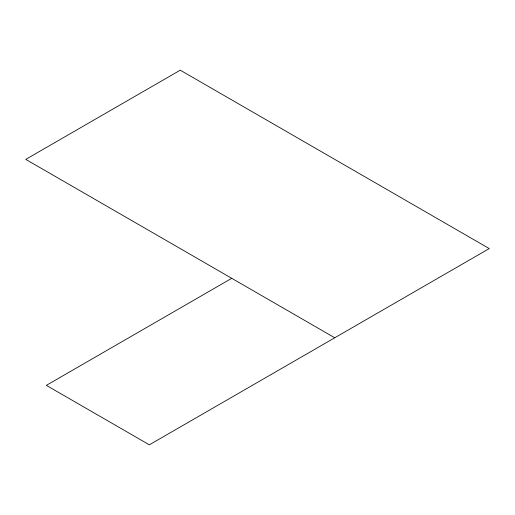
<?xml version="1.0" encoding="UTF-8"?>
<svg xmlns="http://www.w3.org/2000/svg" width="515" height="515" viewBox="0 0 515 515"><rect width="100%" height="100%" fill="white"/><g stroke="black" fill="none" stroke-linecap="round" stroke-linejoin="round"><path stroke-width="0.77" d="M231.75 278.312L46.35 385.355L149.35 444.818L489.25 248.578L180.25 70.182L25.75 159.38L334.75 337.782"/></g></svg>
